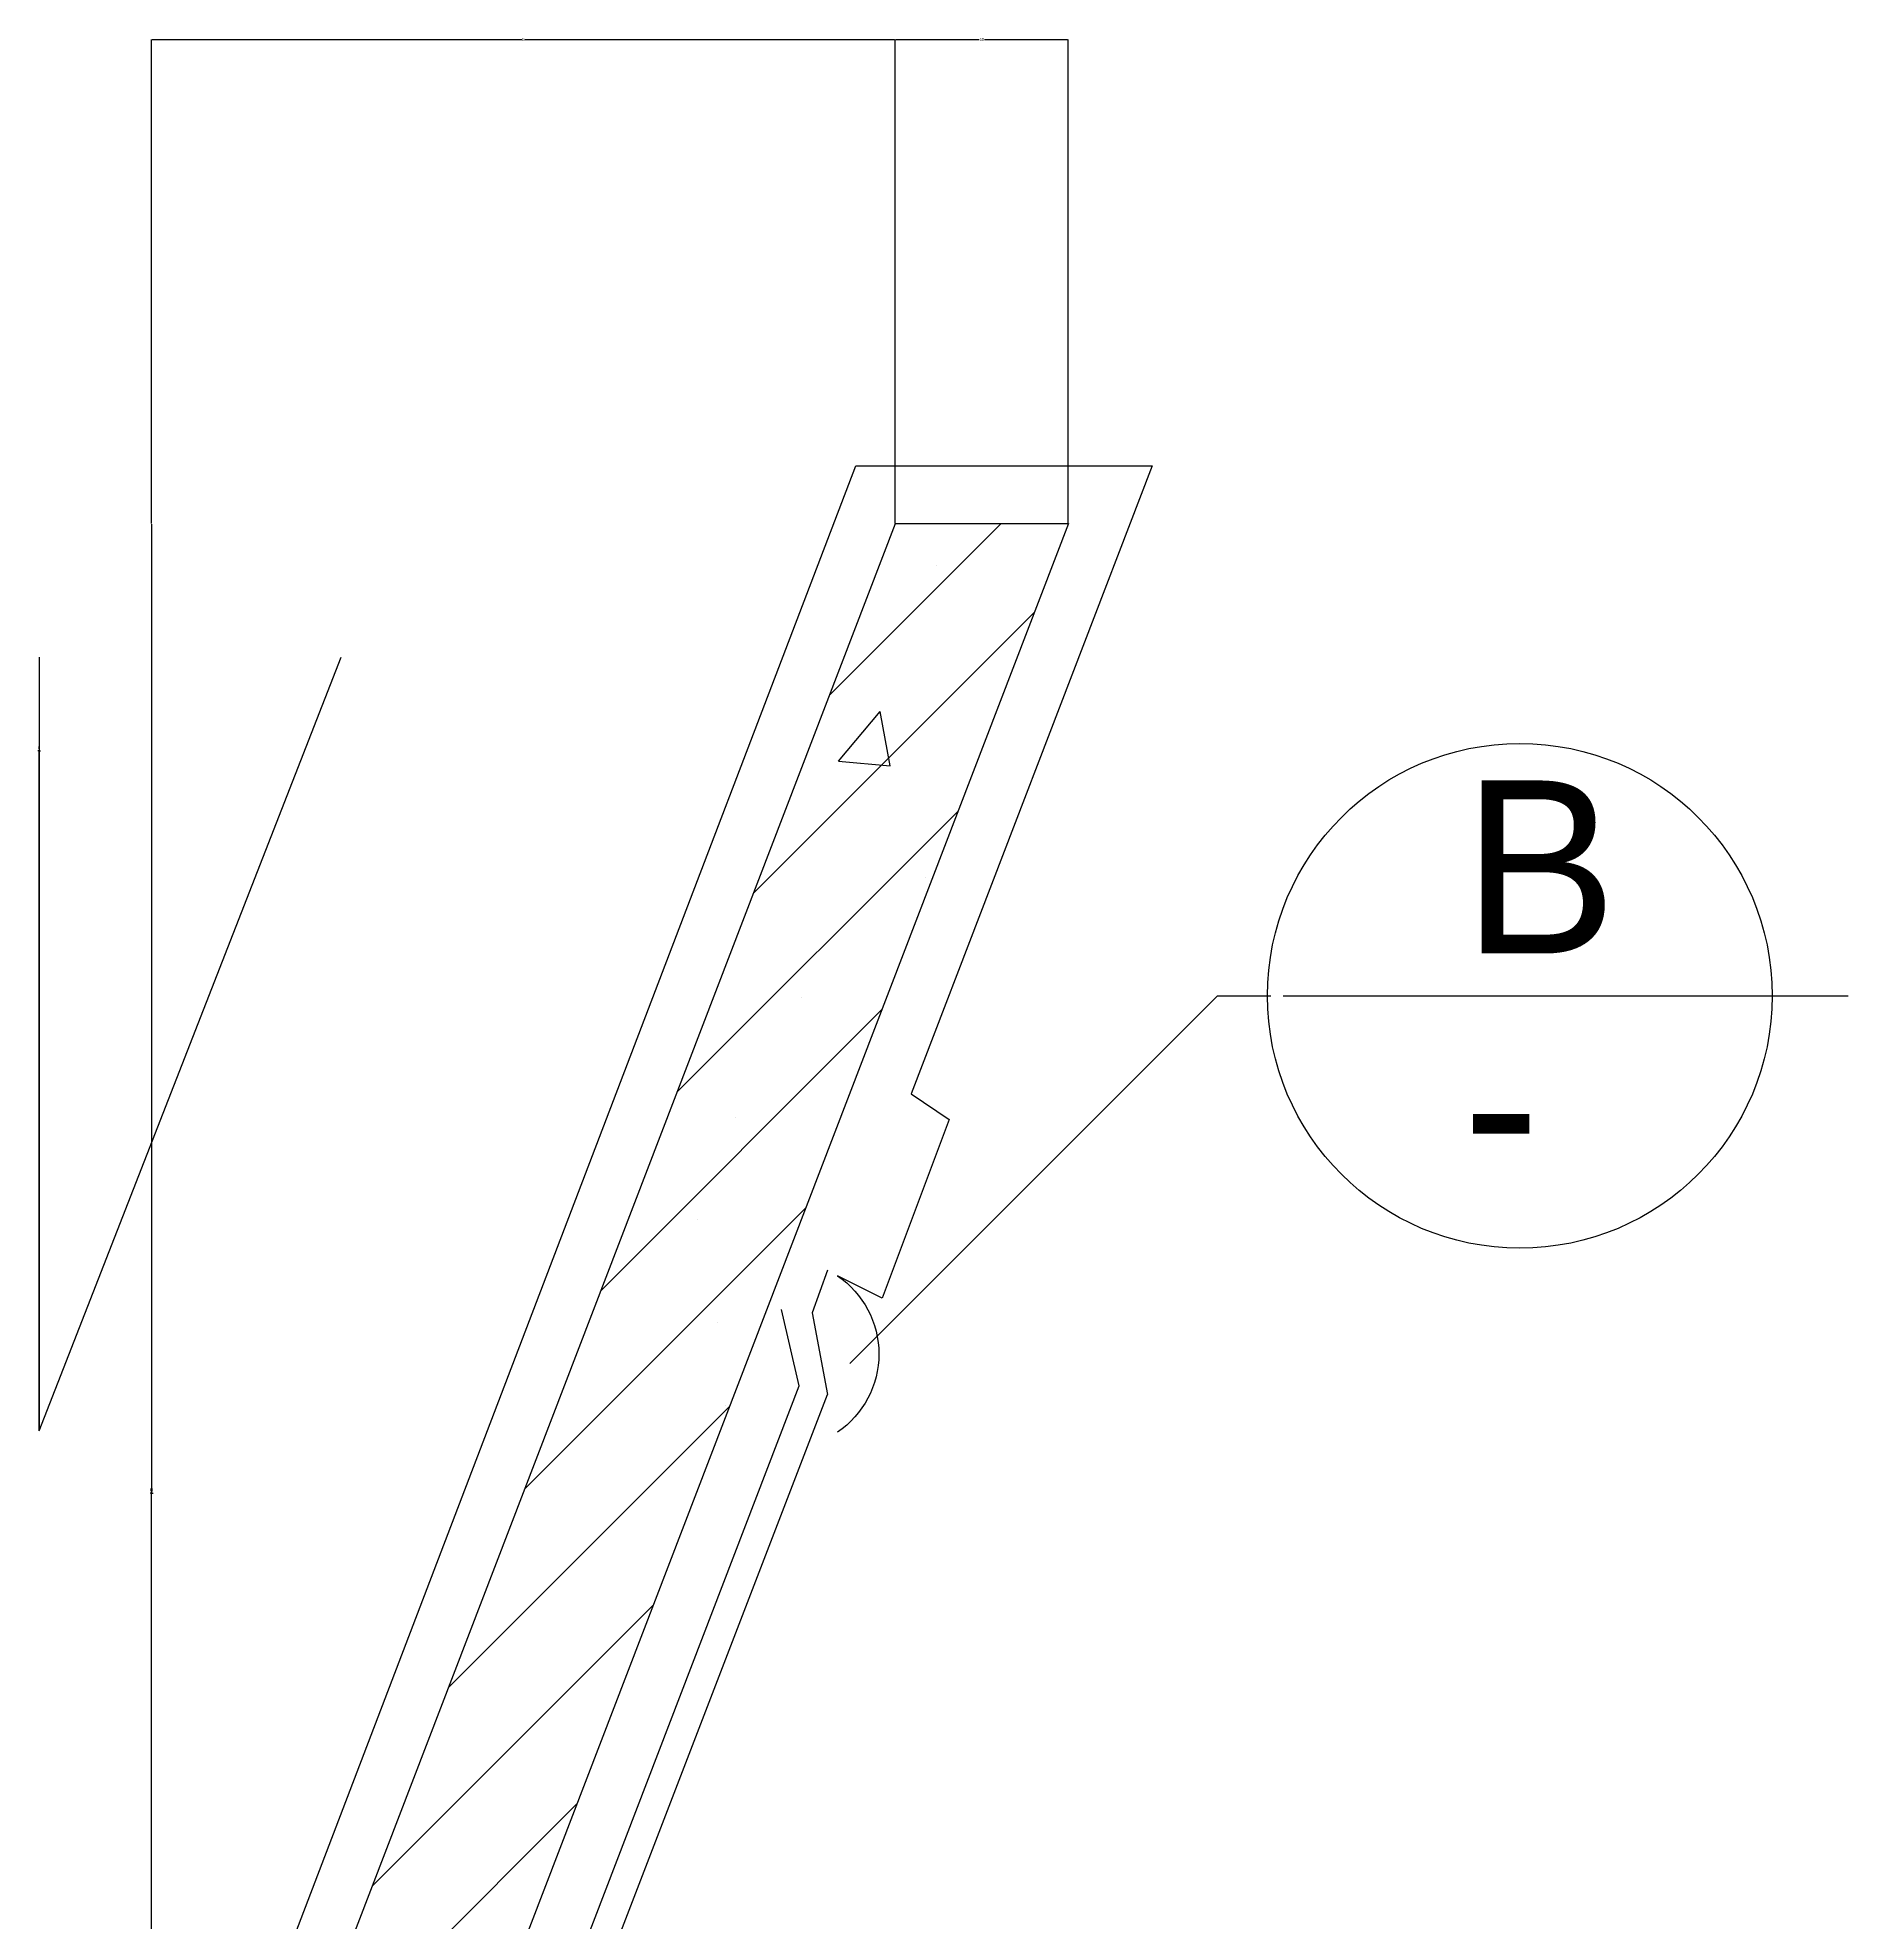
# Model space of a CAD drawing. Header units: metres. Extents: x 6166 to 7601, y 23706 to 24997.
# Drawn here: x 6166 to 6794, y 24343 to 24997 of the extents above; entities that cross this region are included whole.
import ezdxf

# ---------------------------------------------------------------- set-up
doc = ezdxf.new("R2010")
doc.units = ezdxf.units.M
doc.layers.add('PUB_DIM', color=3, linetype='Continuous')
doc.dimstyles.get("Standard").update_dxf_attribs({"dimtxt": 2.5, "dimasz": 2.5, "dimexe": 1.25, "dimexo": 0.625, "dimtad": 1, "dimcen": 2.5, "dimazin": 3, "dimtfac": 1, "dimtmove": 0, "dimatfit": 3})

# ---------------------------------------------------------------- blocks, each defined once
blk = doc.blocks.new('*D1')
for p, q in [((6166.46, 24749.64), (6166.21, 24749.64)), ((6166.71, 24677.42), (6166.71, 24749.64)), ((6166.71, 24514.02), (6166.71, 24749.64)), ((6166.71, 24749.64), (6166.71, 24749.64)), ((6166.96, 24749.64), (6167.21, 24749.64))]:
    blk.add_line(p, q)
at = {"layer": 'Defpoints'}
for p in [(6166.71, 24749.64), (6166.71, 24677.42), (6166.71, 24514.02)]:
    blk.add_point(p, dxfattribs=at)
at = {"layer": 'PUB_DIM', "insert": (6166.71, 24750.765), "char_height": 1, "attachment_point": 5}
blk.add_mtext('0', dxfattribs=at)
blk = doc.blocks.new('*D2')
for p, q in [((6205.72, 24828.23), (6205.72, 24492.23)), ((6205.47, 24492.23), (6205.22, 24492.23)), ((6205.72, 24156.23), (6205.72, 24492.23)), ((6205.72, 24492.23), (6205.72, 24492.23)), ((6205.97, 24492.23), (6206.22, 24492.23))]:
    blk.add_line(p, q)
at = {"layer": 'Defpoints'}
for p in [(6205.72, 24828.23), (6205.72, 24492.23), (6205.72, 24156.23)]:
    blk.add_point(p, dxfattribs=at)
at = {"layer": 'PUB_DIM', "insert": (6205.72, 24493.355), "char_height": 1, "attachment_point": 5}
blk.add_mtext('H', dxfattribs=at)
blk = doc.blocks.new('*D4')
for p, q in [((6463.67, 24828.57), (6463.67, 24996.35)), ((6463.92, 24996.35), (6492.67, 24996.35)), ((6494.67, 24996.35), (6523.42, 24996.35)), ((6523.67, 24828.57), (6523.67, 24996.35))]:
    blk.add_line(p, q)
at = {"layer": 'Defpoints'}
for p in [(6463.67, 24996.35), (6463.67, 24828.57), (6523.67, 24828.57)]:
    blk.add_point(p, dxfattribs=at)
at = {"layer": 'PUB_DIM', "insert": (6493.67, 24996.35), "char_height": 1, "attachment_point": 5}
blk.add_mtext('60', dxfattribs=at)
blk = doc.blocks.new('*D5')
for p, q in [((6205.67, 24828.57), (6205.67, 24996.35)), ((6205.92, 24996.35), (6334.17, 24996.35)), ((6335.17, 24996.35), (6463.42, 24996.35)), ((6463.67, 24828.57), (6463.67, 24996.35))]:
    blk.add_line(p, q)
at = {"layer": 'Defpoints'}
for p in [(6205.67, 24996.35), (6205.67, 24828.57), (6463.67, 24828.57)]:
    blk.add_point(p, dxfattribs=at)
at = {"layer": 'PUB_DIM', "insert": (6334.67, 24996.35), "char_height": 1, "attachment_point": 5}
blk.add_mtext('B', dxfattribs=at)

msp = doc.modelspace()

# ---------------------------------------------------------------- linework, layer by layer
for p, q in [((6440.93, 24769.13), (6500.36, 24828.57)), ((6477.92, 24814.05), (6477.92, 24814.05)), ((6414.49, 24700.27), (6511.87, 24797.66)), ((6443.96, 24746.04), (6458.43, 24763.27)), ((6461.91, 24744.46), (6458.45, 24763.27)), ((6443.96, 24746.04), (6461.89, 24744.47)), ((6388.06, 24631.42), (6485.44, 24728.8)), ((6474.1, 24705.61), (6474.1, 24705.61)), ((6431.31, 24664.18), (6431.31, 24664.18)), ((6361.63, 24562.56), (6459.01, 24659.94)), ((6408.41, 24622.35), (6408.41, 24622.35)), ((6335.2, 24493.7), (6432.58, 24591.08)), ((6395.18, 24587.29), (6395.18, 24587.29)), ((6402.04, 24551.57), (6402.04, 24551.57)), ((6430.36, 24529.49), (6424.26, 24555.96)), ((6308.76, 24424.84), (6406.14, 24522.22)), ((6404.76, 24522.48), (6404.76, 24522.48)), ((6282.33, 24355.98), (6379.71, 24453.36)), ((6255.9, 24287.12), (6353.28, 24384.5))]:
    msp.add_line(p, q)
msp.add_lwpolyline([(6185.72, 24156.39), (6450, 24848.57), (6552.84, 24848.57), (6469.22, 24630.72), (6482.38, 24621.79), (6459.13, 24559.84), (6443.63, 24567.58, -0.53), (6443.63, 24513.37)], format="xyb")
for points in [[(6705.72, 23706.39), (6705.72, 24006.39), (6205.72, 24006.39), (6205.72, 24156.39), (6463.74, 24828.57), (6523.74, 24828.57), (6265.72, 24156.39), (6265.72, 24086.39)], [(6705.72, 23706.39), (6705.72, 24006.39), (6205.72, 24006.39), (6205.72, 24156.39), (6463.74, 24828.57), (6523.74, 24828.57), (6265.72, 24156.39), (6265.72, 24086.39)], [(6440.12, 24569.5), (6434.88, 24554.77)], [(6434.88, 24554.77), (6440.17, 24526.48)], [(6284.39, 24149.23), (6430.36, 24529.49)], [(6293.72, 24145.64), (6440.17, 24526.48)]]:
    msp.add_lwpolyline(points)
at = {"layer": 'PUB_DIM'}
for p, q in [((6166.71, 24782.17), (6166.71, 24514.02)), ((6166.78, 24513.79), (6271.45, 24782.17)), ((6447.87, 24537.18), (6575.49, 24664.71)), ((6575.49, 24664.71), (6593.99, 24664.71)), ((6598.28, 24664.71), (6794.26, 24664.71))]:
    msp.add_line(p, q, dxfattribs=at)
msp.add_circle((6680.32, 24664.71), 87.53, dxfattribs=at)

# ---------------------------------------------------------------- texts
for s, p in [('B', (6660.5, 24679.41)), ('-', (6660.49, 24597.15))]:
    msp.add_text(s, height=60).set_placement(p)

# ---------------------------------------------------------------- dimensions: what is measured, and where the dimension line sits
for base, p1, p2, text, picture, middle in [((6205.67, 24996.35), (6205.67, 24828.57), (6463.67, 24828.57), 'B', '*D5', (6334.67, 24996.35)), ((6205.72, 24492.23), (6205.72, 24156.23), (6205.72, 24828.23), 'H', '*D2', (6205.72, 24493.355))]:
    dim = msp.add_linear_dim(base=base, p1=p1, p2=p2, text=text, dimstyle='Standard', dxfattribs=at)
    dim.commit()
    dim.dimension.update_dxf_attribs({"geometry": picture, "text_midpoint": middle})
for base, p1, p2, picture, middle in [((6463.67, 24996.35), (6463.67, 24828.57), (6523.67, 24828.57), '*D4', (6493.67, 24996.35)), ((6166.71, 24749.64), (6166.71, 24677.42), (6166.71, 24514.02), '*D1', (6166.71, 24750.765))]:
    dim = msp.add_linear_dim(base=base, p1=p1, p2=p2, dimstyle='Standard', dxfattribs=at)
    dim.commit()
    dim.dimension.update_dxf_attribs({"geometry": picture, "text_midpoint": middle})

doc.saveas('drawing.dxf')
